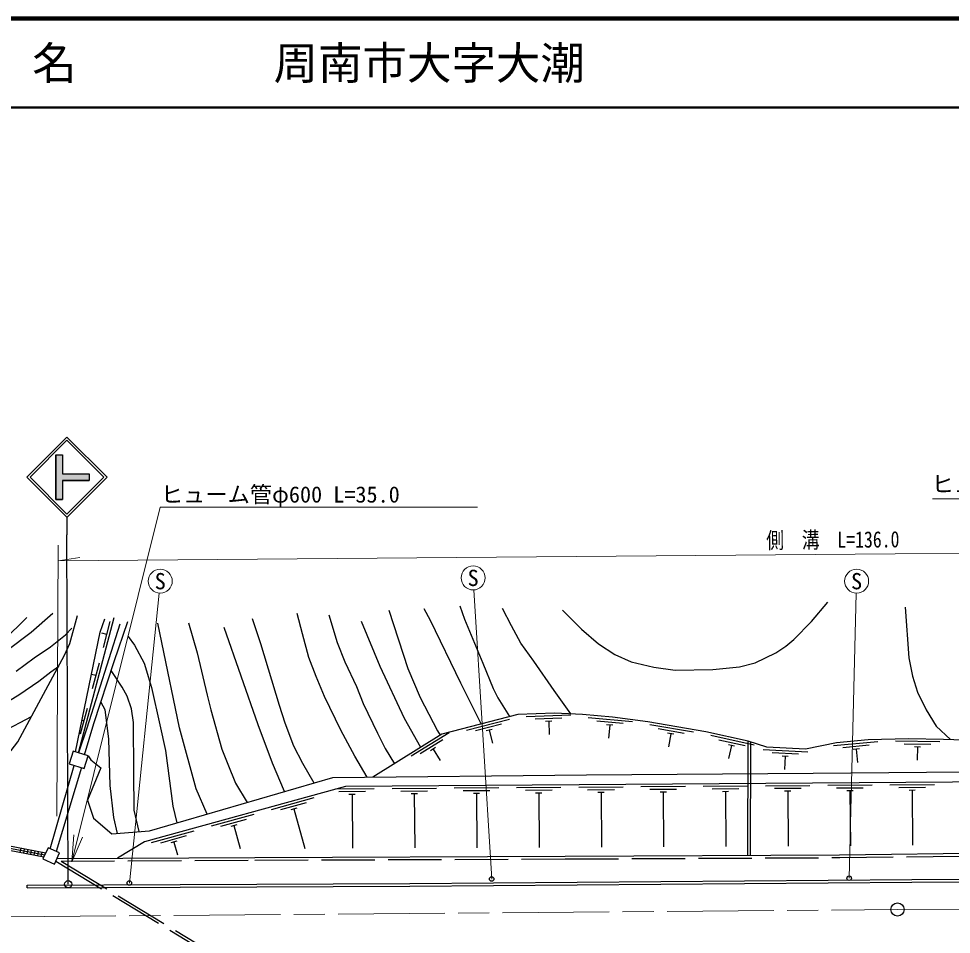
# Model space of a CAD drawing. Units: millimetres at full size, sheet at 1:1000; details may follow other scales. Extents: x 40000 to 680000, y 20000 to 380000.
# Drawn here: x 376348 to 481250, y 276987 to 380000 of the extents above; entities that cross this region are included whole.
import ezdxf
from ezdxf.enums import TextEntityAlignment as Align

# ---------------------------------------------------------------- set-up
doc = ezdxf.new("R2010")
doc.units = ezdxf.units.MM
doc.header["$LTSCALE"] = 1000
doc.linetypes.add('CHAIN', pattern=[18.5, 12, -1.5, 3.5, -1.5])
doc.linetypes.add('DASHED', pattern=[7.5, 6, -1.5])
for name, color, linetype, lineweight in [('M-BGD', 7, 'Continuous', 25), ('M-BMK', 2, 'CHAIN', 13), ('M-BMK-SRVR', 3, 'Continuous', 25), ('M-STR-HTXT', 7, 'Continuous', 13), ('M-STR-STRC', 7, 'Continuous', 25), ('M-TTL', 2, 'Continuous', 140), ('M-TTL-LINE', 7, 'Continuous', 50)]:
    doc.layers.add(name, color=color, linetype=linetype, lineweight=lineweight)
doc.layers.add('M-TTL-TXT', color=7, linetype='Continuous')
doc.styles.add('ＭＳ ゴシック', font='')
doc.styles.get('ＭＳ ゴシック').set_extended_font_data('MS Gothic')

# ---------------------------------------------------------------- blocks, each defined once
blk = doc.blocks.new('open_arrow')
at = {"color": 0, "linetype": 'Continuous', "lineweight": -2}
blk.add_lwpolyline([(7.5, 1.25), (0, 0), (7.5, -1.25)], dxfattribs=at)

msp = doc.modelspace()

# ---------------------------------------------------------------- hatches: boundary and pattern name
at = {"layer": 'M-STR-STRC'}
msp.add_hatch(color=256, dxfattribs=at).paths.add_polyline_path([(380535, 325919), (381285, 325919), (381285, 328044), (384285, 328044), (384285, 328794), (381285, 328794), (381285, 330919), (380535, 330919)])

# ---------------------------------------------------------------- linework, layer by layer
at = {"layer": 'M-BGD'}
for p, q in [((383063, 297402), (387080, 312632)), ((385884, 309275), (386649, 312176)), ((386266, 310725), (385686, 310878)), ((384663, 304646), (385428, 307547)), ((385046, 306097), (384533, 306232)), ((383317, 299541), (384082, 302442)), ((431542, 301166), (426702, 299910)), ((438440, 301660), (433444, 301460)), ((437452, 301321), (434455, 301201)), ((445373, 300903), (440394, 301362)), ((383699, 300991), (383459, 301055)), ((430649, 300624), (427745, 299871)), ((429611, 300045), (428934, 299869)), ((436315, 300975), (435616, 300947)), ((435966, 300961), (436026, 299462)), ((444350, 300696), (441362, 300971)), ((443177, 300503), (442480, 300567)), ((442828, 300535), (442691, 299041)), ((452250, 299717), (447324, 300572)), ((451214, 299593), (448258, 300105)), ((424758, 299656), (420512, 297016)), ((429272, 299957), (429649, 298505)), ((450030, 299494), (449340, 299613)), ((449685, 299553), (449428, 298075)), ((459084, 298271), (454202, 299349)), ((424067, 298873), (421519, 297289)), ((423249, 298011), (422654, 297641)), ((458043, 298194), (455114, 298840)), ((456856, 298148), (456172, 298299)), ((456514, 298224), (456191, 296759)), ((458348, 285869), (458414, 298726)), ((458648, 285870), (458714, 298626)), ((472985, 298653), (468007, 298182)), ((472017, 298260), (469031, 297978)), ((479954, 298626), (474955, 298707)), ((478949, 298342), (475950, 298391)), ((477795, 298061), (477095, 298072)), ((477445, 298066), (477420, 296567)), ((422952, 297826), (423744, 296552)), ((465090, 297498), (460096, 297747)), ((464077, 297248), (461080, 297398)), ((462913, 297006), (462214, 297041)), ((462563, 297023), (462489, 295525)), ((470901, 297853), (470204, 297787)), ((470552, 297820), (470693, 296327)), ((379905, 286618), (382598, 295996)), ((383412, 295752), (380564, 286315)), ((472342, 293755), (467342, 293719)), ((479342, 293805), (474342, 293769)), ((416343, 293352), (411977, 293321)), ((415345, 293045), (412346, 293023)), ((414198, 292737), (413498, 292732)), ((413848, 292734), (413891, 286678)), ((423343, 293402), (418343, 293366)), ((422345, 293095), (419345, 293074)), ((421197, 292787), (420497, 292782)), ((420847, 292784), (420891, 286705)), ((430343, 293453), (425343, 293417)), ((429345, 293146), (426345, 293124)), ((428197, 292837), (427497, 292832)), ((427847, 292835), (427891, 286731)), ((437343, 293503), (432343, 293467)), ((436345, 293196), (433345, 293174)), ((435197, 292888), (434497, 292883)), ((434847, 292885), (434891, 286757)), ((444343, 293553), (439343, 293517)), ((443345, 293246), (440345, 293225)), ((442197, 292938), (441497, 292933)), ((441847, 292935), (441891, 286788)), ((451342, 293604), (446343, 293568)), ((450345, 293296), (447345, 293275)), ((449197, 292988), (448497, 292983)), ((448847, 292986), (448891, 286823)), ((458342, 293654), (453342, 293618)), ((457344, 293347), (454344, 293325)), ((456197, 293039), (455497, 293034)), ((455847, 293036), (455891, 286857)), ((465342, 293704), (460342, 293668)), ((464344, 293397), (461344, 293376)), ((463196, 293089), (462496, 293084)), ((462846, 293086), (462891, 286891)), ((471344, 293447), (468344, 293426)), ((470196, 293139), (469496, 293134)), ((469846, 293137), (469891, 286936)), ((478344, 293498), (475344, 293476)), ((477196, 293189), (476496, 293184)), ((476846, 293187), (476890, 287029)), ((409557, 292340), (404738, 291007)), ((408673, 291784), (405782, 290985)), ((407645, 291189), (406970, 291002)), ((407307, 291095), (408534, 286658)), ((402810, 290474), (397991, 289142)), ((401926, 289919), (399035, 289119)), ((396063, 288608), (391244, 287276)), ((400898, 289323), (400223, 289136)), ((400560, 289230), (401280, 286627)), ((368294, 288037), (379284, 285928)), ((395179, 288053), (392288, 287253)), ((394151, 287457), (393476, 287270)), ((376591, 286700), (376497, 286208)), ((376984, 286624), (376889, 286133)), ((377376, 286549), (377282, 286058)), ((377769, 286473), (377675, 285982)), ((378162, 286398), (378068, 285907)), ((393814, 287364), (394214, 285918)), ((378555, 286323), (378461, 285831)), ((378948, 286247), (378853, 285756)), ((379341, 286172), (379301, 285964)), ((377311, 282204), (377310, 282504))]:
    msp.add_line(p, q, dxfattribs=at)
for points in [[(355230, 313741), (358090, 310775), (360707, 308697), (362152, 307861), (363924, 307083), (365364, 306886), (366603, 306827), (369009, 307262), (370605, 307797), (372809, 308804), (374650, 310047), (377278, 312620)], [(425962, 313934), (426510, 312452), (428564, 307503), (429717, 304652), (430242, 303612), (431567, 301482)], [(437507, 313473), (439636, 311303), (441581, 309653), (443418, 308477), (445229, 307658), (447779, 307039), (450203, 306702), (454430, 306791), (457423, 307065), (459191, 307530), (461501, 308655), (462635, 309411), (463550, 310147), (465517, 312165), (467341, 314369)], [(476069, 313807), (476475, 308102), (476898, 306048), (477457, 304216), (478402, 302227), (479535, 300394), (481157, 298889)], [(367564, 288309), (368775, 290042), (370846, 290025), (373959, 295737), (376256, 298656), (381521, 308378), (382116, 309700), (382969, 312838)], [(375009, 308905), (377758, 310999), (380173, 313114)], [(415530, 294674), (414157, 297019), (412571, 299942), (410744, 303763), (409826, 305982), (409003, 308142), (408278, 310800), (407667, 313063)], [(411231, 312939), (412188, 309837), (413051, 307651), (414358, 304856), (415108, 302965), (416691, 299620), (417552, 297886), (418609, 296186)], [(417979, 313445), (420136, 306904), (421500, 303646), (423452, 299884), (423760, 299389)], [(428364, 300651), (426097, 305249), (422683, 312301), (421961, 313607)], [(438453, 301791), (436595, 304428), (434289, 307710), (432841, 309736), (431780, 311708), (430763, 313655)], [(382723, 297504), (385516, 310969), (386026, 312478)], [(387715, 311895), (385238, 304094), (384001, 300197), (383063, 297402)], [(383753, 297195), (384817, 300708), (387094, 307685), (388630, 312173)], [(397537, 290519), (396319, 293351), (394434, 300206), (392455, 309809), (391994, 311999)], [(395443, 312020), (396416, 308659), (397567, 303908), (397944, 302230), (399190, 297835), (399881, 296117), (400745, 293977), (402046, 291831)], [(402609, 312536), (403553, 309720), (405657, 302754), (406293, 300797), (407268, 298194), (408254, 296231), (409557, 294016)], [(421565, 298024), (419754, 301272), (417015, 307122), (414897, 312182)], [(376054, 306588), (378084, 308076), (379913, 309321), (381613, 310689), (382342, 311439)], [(406237, 293050), (404901, 296258), (403271, 300560), (399456, 311511)], [(388646, 310499), (389383, 309524), (390449, 307511), (391300, 304771), (392235, 300559), (392845, 297675), (393694, 291392), (394125, 289526)], [(374044, 302563), (376366, 303942), (378603, 305484), (379982, 306524), (380849, 307139)], [(389920, 288542), (389348, 290970), (389302, 295209), (389279, 300836), (389052, 302357), (388553, 303777), (388008, 304804), (386759, 306659)], [(385604, 303118), (386043, 302286), (386459, 298963), (386595, 293746), (387033, 290141), (387437, 288346)], [(374524, 299755), (377797, 301501)], [(498361, 297187), (497583, 297314), (489852, 298320), (485069, 298741), (480369, 298919), (476418, 298983), (471909, 298852), (468332, 298514), (464845, 297811), (460502, 298028), (458414, 298726), (453618, 299785), (447131, 300910), (443143, 301409), (439753, 301722), (436634, 301888), (432492, 301722), (423948, 299505), (416187, 294680)], [(384151, 297076), (384457, 296636), (385609, 295713), (384109, 292070), (384771, 290064), (386828, 288298), (391052, 288632), (411689, 294637), (440229, 294915), (465698, 295126), (486953, 295307), (509276, 295671), (533399, 289261), (535410, 288690), (537301, 287535)], [(380656, 285510), (402919, 285637), (437817, 285768), (468687, 285920), (486176, 286153), (509735, 286270), (537335, 286518), (537293, 287784), (535904, 293862)], [(532062, 288103), (507673, 294309), (413091, 293629), (390491, 287379), (387478, 285549)], [(325814, 289144), (341265, 288965), (368301, 288291), (379392, 286162)], [(325814, 288644), (341256, 288466), (368247, 287792), (379177, 285694)], [(377310, 282504), (420330, 282713), (476808, 283142), (534516, 283538)], [(377311, 282204), (420332, 282413), (476810, 282842), (534518, 283238)]]:
    msp.add_lwpolyline(points, dxfattribs=at)
for points in [[(382041, 296163), (383726, 295658), (384151, 297076), (382466, 297581)], [(379075, 285474), (380367, 284880), (380946, 286139), (379654, 286733)]]:
    msp.add_lwpolyline(points, close=True, dxfattribs=at)
at = {"layer": 'M-BGD', "linetype": 'DASHED'}
for points in [[(381146, 285212), (402920, 285337), (437819, 285468), (468690, 285620), (486179, 285853), (509737, 285970), (537344, 286218)], [(380530, 285235), (396109, 275785), (406566, 269459)], [(381146, 285212), (396264, 276041), (406755, 269695)]]:
    msp.add_lwpolyline(points, dxfattribs=at)
at = {"layer": 'M-BMK'}
msp.add_lwpolyline([(276322, 287273), (286008, 284924), (300965, 282368), (315077, 280447), (326462, 279740), (350359, 278966), (364392, 278800), (375284, 278959), (475192, 279785), (575116, 280286)], dxfattribs=at)
at = {"layer": 'M-BMK-SRVR'}
msp.add_circle((475192, 279785), 750, dxfattribs=at)
at = {"layer": 'M-STR-HTXT'}
for p, q in [((380660, 290301), (380810, 320757)), ((380801, 319006), (383229, 319368)), ((388798, 282762), (392137, 315377)), ((429553, 283211), (427547, 315737)), ((469760, 283303), (470563, 315368))]:
    msp.add_line(p, q, dxfattribs=at)
for points in [[(536932, 287008), (515260, 325985), (479147, 325985)], [(382316, 285133), (392273, 325032), (427955, 325032)], [(380801, 319006), (474926, 319785), (535664, 320089)]]:
    msp.add_lwpolyline(points, dxfattribs=at)
for centre in [(392274, 316720), (427464, 317085), (470597, 316718)]:
    msp.add_circle(centre, 1350, dxfattribs=at)
at = {"layer": 'M-STR-STRC'}
for p, q in [((377285, 328419), (381785, 332919)), ((377639, 328419), (381785, 332566)), ((386286, 328419), (381785, 332919)), ((385932, 328419), (381785, 332566)), ((380535, 330919), (381285, 330919)), ((380535, 330919), (380535, 325919)), ((381285, 330919), (381285, 328794)), ((377285, 328419), (381785, 323919)), ((377639, 328419), (381785, 324272)), ((381285, 328794), (384285, 328794)), ((381785, 324272), (385932, 328419)), ((381786, 323919), (386286, 328419)), ((384285, 328794), (384285, 328044)), ((381285, 328044), (384285, 328044)), ((381285, 328044), (381285, 325919)), ((380535, 325919), (381285, 325919)), ((381785, 323919), (381785, 321919)), ((381919, 282630), (381785, 321919))]:
    msp.add_line(p, q, dxfattribs=at)
msp.add_lwpolyline([(380535, 330919), (381285, 330919), (381285, 328794), (384285, 328794), (384285, 328044), (381285, 328044), (381285, 325919), (380535, 325919)], close=True, dxfattribs=at)
for centre, radius in [((429553, 283211), 250), ((469760, 283303), 250), ((381919, 282630), 400), ((388798, 282762), 250)]:
    msp.add_circle(centre, radius, dxfattribs=at)
at = {"layer": 'M-TTL'}
msp.add_line((680000, 380000), (40000, 380000), dxfattribs=at)
at = {"layer": 'M-TTL-LINE'}
msp.add_line((40000, 370000), (680000, 370000), dxfattribs=at)

# ---------------------------------------------------------------- block references
at = {"layer": 'M-STR-HTXT', "xscale": 400, "yscale": 400, "rotation": 76}
msp.add_blockref('open_arrow', (382316, 285133), dxfattribs=at)

# ---------------------------------------------------------------- texts
at = {"layer": 'M-STR-HTXT', "style": 'ＭＳ ゴシック'}
msp.add_text('ヒューム管φ600 L=15.0', height=1833, dxfattribs=at).set_placement((505897, 326177), align=Align.BOTTOM_RIGHT)
msp.add_text('ヒューム管φ600 L=35.0', height=1833, dxfattribs=at).set_placement((392346, 326476), align=Align.MIDDLE_LEFT)
at = {"layer": 'M-STR-HTXT', "style": 'ＭＳ ゴシック', "width": 0.8}
msp.add_text('側\u3000溝\u3000L=136.0', height=1833, rotation=0.474, dxfattribs=at).set_placement((467931, 319914), align=Align.BOTTOM_CENTER)
at = {"layer": 'M-STR-HTXT', "style": 'ＭＳ ゴシック'}
for p in [(427464, 317085), (392274, 316720), (470597, 316718)]:
    msp.add_text('S', height=1833, dxfattribs=at).set_placement(p, align=Align.MIDDLE_CENTER)
at = {"layer": 'M-TTL-TXT', "style": 'ＭＳ ゴシック'}
for s, p in [('地 名', (370380, 375000)), ('周南市大字大潮', (405024, 375000))]:
    msp.add_text(s, height=3666, dxfattribs=at).set_placement(p, align=Align.MIDDLE_LEFT)

doc.saveas('drawing.dxf')
